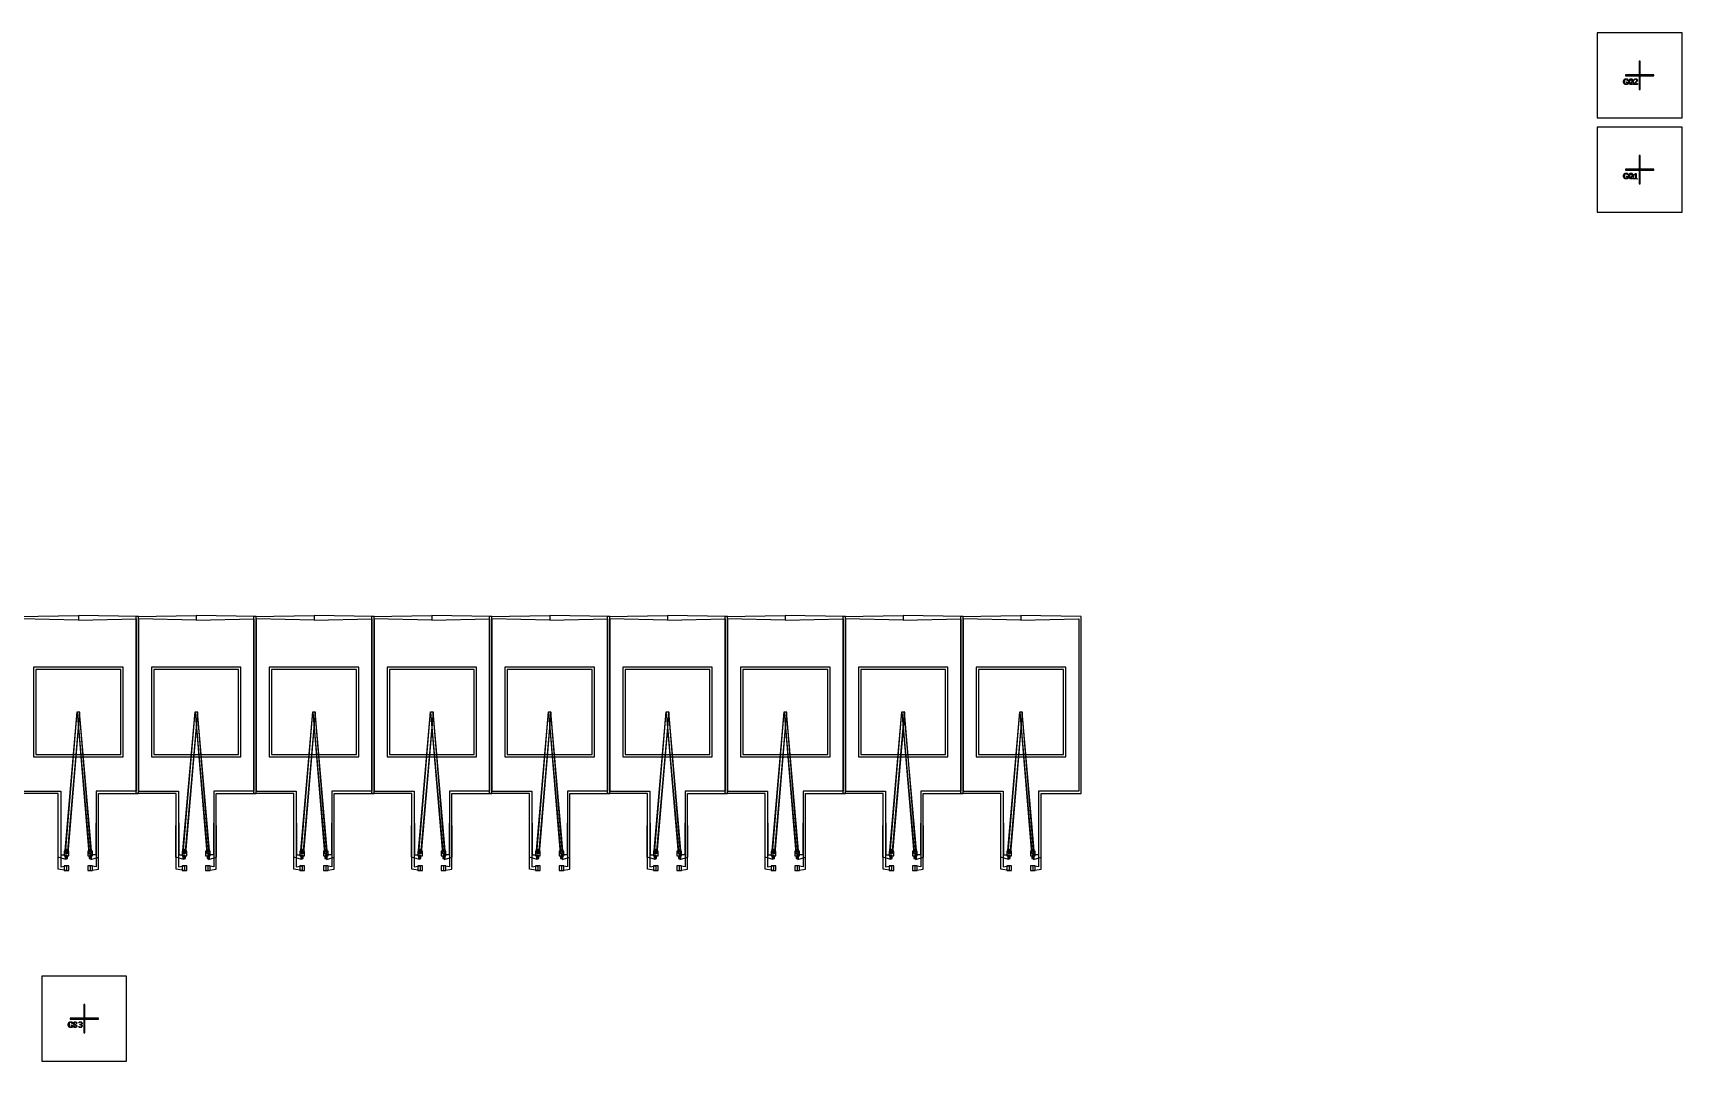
# Model space of a CAD drawing. Extents: x -3590 to 3590, y -2090 to 2775.
# Drawn here: x 91 to 3590, y -2090 to 90 of the extents above; entities that cross this region are included whole.
import ezdxf

# ---------------------------------------------------------------- set-up
doc = ezdxf.new("R2010")
doc.units = 0

msp = doc.modelspace()

# ---------------------------------------------------------------- linework, layer by layer
at = {"layer": 'M1_Neg'}
for points in [[(3470, -1), (3498, -1), (3498, 1), (3470, 1)], [(3502, 0.2), (3500.2, 0.2), (3500.2, 2), (3499.8, 2), (3499.8, 0.2), (3498, 0.2), (3498, -0.2), (3499.8, -0.2), (3499.8, -2), (3500.2, -2), (3500.2, -0.2), (3502, -0.2)], [(3499, 2), (3501, 2), (3501, 30), (3499, 30)], [(3502, -1), (3530, -1), (3530, 1), (3502, 1)], [(3465.7, -11.3), (3466.4, -10.6), (3466.4, -9.9), (3467.1, -9.2), (3467.1, -8.5), (3467.8, -7.8), (3468.5, -7.8), (3469.2, -7.1), (3469.9, -7.1), (3470.6, -7.1), (3471.3, -7.1), (3472, -7.1), (3472.7, -7.1), (3473.4, -7.1), (3474.1, -7.8), (3474.1, -8.5), (3474.8, -9.2), (3474.8, -9.9), (3474.8, -10.6), (3474.1, -10.6), (3473.4, -10.6), (3473.4, -9.9), (3473.4, -9.2), (3472.7, -8.5), (3472, -7.8), (3471.3, -7.8), (3470.6, -7.8), (3469.9, -8.5), (3469.2, -9.2), (3468.5, -9.9), (3467.8, -10.6), (3467.8, -11.3), (3467.8, -12), (3467.8, -12.7), (3467.8, -13.4), (3467.8, -14.1), (3467.8, -14.8), (3467.8, -15.5), (3468.5, -16.2), (3469.2, -16.9), (3469.9, -17.6), (3470.6, -18.3), (3471.3, -18.3), (3472, -18.3), (3472.7, -17.6), (3473.4, -16.9), (3473.4, -16.2), (3473.4, -15.5), (3472.7, -14.8), (3472, -14.1), (3471.3, -14.1), (3472, -14.1), (3472.7, -14.1), (3473.4, -14.1), (3474.1, -14.1), (3474.8, -14.1), (3474.8, -14.8), (3474.8, -15.5), (3474.8, -16.2), (3474.8, -16.9), (3474.8, -17.6), (3474.8, -18.3), (3474.8, -19), (3474.1, -18.3), (3473.4, -19), (3472.7, -19), (3472, -19), (3471.3, -19), (3470.6, -19), (3469.9, -19), (3469.2, -19), (3468.5, -18.3), (3467.8, -18.3), (3467.1, -17.6), (3467.1, -16.9), (3466.4, -16.2), (3466.4, -15.5), (3465.7, -14.8), (3465.7, -14.1), (3465.7, -13.4), (3465.7, -12.7), (3465.7, -12), (3465.7, -11.3)], [(3476.9, -10.6), (3477.6, -9.9), (3477.6, -9.2), (3478.3, -8.5), (3479, -7.8), (3479.7, -7.1), (3480.4, -7.1), (3481.1, -7.1), (3481.8, -7.1), (3482.5, -7.1), (3483.2, -7.1), (3483.9, -7.8), (3484.6, -8.5), (3485.3, -9.2), (3485.3, -9.9), (3486, -10.6), (3486, -11.3), (3486, -12), (3486, -12.7), (3486, -13.4), (3486, -14.1), (3486, -14.8), (3486, -15.5), (3485.3, -16.2), (3486, -16.9), (3486, -17.6), (3486, -18.3), (3486, -19), (3485.3, -19), (3485.3, -18.3), (3484.6, -17.6), (3483.9, -18.3), (3483.2, -19), (3482.5, -19), (3481.8, -19), (3481.1, -19), (3480.4, -19), (3479.7, -19), (3479, -18.3), (3478.3, -17.6), (3477.6, -16.9), (3477.6, -16.2), (3476.9, -15.5), (3476.9, -14.8), (3476.9, -14.1), (3476.9, -13.4), (3476.9, -12.7), (3476.9, -12), (3476.9, -11.3), (3476.9, -10.6)], [(3488.1, -9.2), (3488.8, -8.5), (3489.5, -7.8), (3490.2, -7.8), (3490.9, -7.1), (3491.6, -7.1), (3492.3, -7.1), (3493, -7.1), (3493.7, -7.1), (3494.4, -7.8), (3495.1, -8.5), (3495.8, -9.2), (3495.8, -9.9), (3495.8, -10.6), (3495.1, -11.3), (3495.1, -12), (3494.4, -12.7), (3493.7, -13.4), (3493, -14.1), (3492.3, -14.8), (3491.6, -15.5), (3490.9, -16.2), (3490.2, -16.9), (3489.5, -17.6), (3490.2, -18.3), (3490.9, -18.3), (3491.6, -18.3), (3492.3, -18.3), (3493, -18.3), (3493.7, -17.6), (3494.4, -16.9), (3495.1, -16.9), (3495.8, -16.9), (3495.8, -17.6), (3495.8, -18.3), (3495.8, -19), (3495.1, -19), (3494.4, -19), (3493.7, -19), (3493, -19), (3492.3, -19), (3491.6, -19), (3490.9, -19), (3490.2, -19), (3489.5, -19), (3488.8, -19), (3488.1, -19), (3488.1, -18.3), (3488.1, -17.6), (3488.8, -16.9), (3489.5, -16.2), (3490.2, -15.5), (3490.9, -14.8), (3491.6, -14.1), (3492.3, -13.4), (3493, -12.7), (3493.7, -12), (3494.4, -11.3), (3494.4, -10.6), (3494.4, -9.9), (3494.4, -9.2), (3493.7, -8.5), (3493, -7.8), (3492.3, -7.8), (3491.6, -7.8), (3490.9, -8.5), (3490.2, -8.5), (3489.5, -9.2), (3488.8, -9.9), (3488.1, -9.9), (3488.1, -9.2)], [(3499, -30), (3501, -30), (3501, -2), (3499, -2)], [(3499, -198), (3501, -198), (3501, -170), (3499, -170)], [(3465.7, -211.3), (3466.4, -210.6), (3466.4, -209.9), (3467.1, -209.2), (3467.1, -208.5), (3467.8, -207.8), (3468.5, -207.8), (3469.2, -207.1), (3469.9, -207.1), (3470.6, -207.1), (3471.3, -207.1), (3472, -207.1), (3472.7, -207.1), (3473.4, -207.1), (3474.1, -207.8), (3474.1, -208.5), (3474.8, -209.2), (3474.8, -209.9), (3474.8, -210.6), (3474.1, -210.6), (3473.4, -210.6), (3473.4, -209.9), (3473.4, -209.2), (3472.7, -208.5), (3472, -207.8), (3471.3, -207.8), (3470.6, -207.8), (3469.9, -208.5), (3469.2, -209.2), (3468.5, -209.9), (3467.8, -210.6), (3467.8, -211.3), (3467.8, -212), (3467.8, -212.7), (3467.8, -213.4), (3467.8, -214.1), (3467.8, -214.8), (3467.8, -215.5), (3468.5, -216.2), (3469.2, -216.9), (3469.9, -217.6), (3470.6, -218.3), (3471.3, -218.3), (3472, -218.3), (3472.7, -217.6), (3473.4, -216.9), (3473.4, -216.2), (3473.4, -215.5), (3472.7, -214.8), (3472, -214.1), (3471.3, -214.1), (3472, -214.1), (3472.7, -214.1), (3473.4, -214.1), (3474.1, -214.1), (3474.8, -214.1), (3474.8, -214.8), (3474.8, -215.5), (3474.8, -216.2), (3474.8, -216.9), (3474.8, -217.6), (3474.8, -218.3), (3474.8, -219), (3474.1, -218.3), (3473.4, -219), (3472.7, -219), (3472, -219), (3471.3, -219), (3470.6, -219), (3469.9, -219), (3469.2, -219), (3468.5, -218.3), (3467.8, -218.3), (3467.1, -217.6), (3467.1, -216.9), (3466.4, -216.2), (3466.4, -215.5), (3465.7, -214.8), (3465.7, -214.1), (3465.7, -213.4), (3465.7, -212.7), (3465.7, -212), (3465.7, -211.3)], [(3470, -201), (3498, -201), (3498, -199), (3470, -199)], [(3476.9, -210.6), (3477.6, -209.9), (3477.6, -209.2), (3478.3, -208.5), (3479, -207.8), (3479.7, -207.1), (3480.4, -207.1), (3481.1, -207.1), (3481.8, -207.1), (3482.5, -207.1), (3483.2, -207.1), (3483.9, -207.8), (3484.6, -208.5), (3485.3, -209.2), (3485.3, -209.9), (3486, -210.6), (3486, -211.3), (3486, -212), (3486, -212.7), (3486, -213.4), (3486, -214.1), (3486, -214.8), (3486, -215.5), (3485.3, -216.2), (3486, -216.9), (3486, -217.6), (3486, -218.3), (3486, -219), (3485.3, -219), (3485.3, -218.3), (3484.6, -217.6), (3483.9, -218.3), (3483.2, -219), (3482.5, -219), (3481.8, -219), (3481.1, -219), (3480.4, -219), (3479.7, -219), (3479, -218.3), (3478.3, -217.6), (3477.6, -216.9), (3477.6, -216.2), (3476.9, -215.5), (3476.9, -214.8), (3476.9, -214.1), (3476.9, -213.4), (3476.9, -212.7), (3476.9, -212), (3476.9, -211.3), (3476.9, -210.6)], [(3488.1, -219), (3488.8, -219), (3489.5, -218.3), (3490.2, -218.3), (3490.9, -217.6), (3491.6, -216.9), (3491.6, -216.2), (3491.6, -215.5), (3491.6, -214.8), (3491.6, -214.1), (3491.6, -213.4), (3491.6, -212.7), (3491.6, -212), (3491.6, -211.3), (3490.9, -210.6), (3490.2, -210.6), (3489.5, -210.6), (3488.8, -210.6), (3489.5, -209.9), (3490.2, -209.2), (3490.9, -208.5), (3491.6, -207.8), (3492.3, -207.8), (3493, -207.8), (3493, -208.5), (3493, -209.2), (3493, -209.9), (3493, -210.6), (3493, -211.3), (3493, -212), (3493, -212.7), (3493, -213.4), (3493, -214.1), (3493, -214.8), (3493, -215.5), (3493, -216.2), (3493, -216.9), (3493, -217.6), (3493.7, -218.3), (3494.4, -218.3), (3495.1, -219), (3495.8, -219), (3495.1, -219), (3494.4, -219), (3493.7, -219), (3493, -219), (3492.3, -219), (3491.6, -219), (3490.9, -219), (3490.2, -219), (3489.5, -219), (3488.8, -219), (3488.1, -219)], [(3502, -199.8), (3500.2, -199.8), (3500.2, -198), (3499.8, -198), (3499.8, -199.8), (3498, -199.8), (3498, -200.2), (3499.8, -200.2), (3499.8, -202), (3500.2, -202), (3500.2, -200.2), (3502, -200.2)], [(3499, -230), (3501, -230), (3501, -202), (3499, -202)], [(3502, -201), (3530, -201), (3530, -199), (3502, -199)], [(199, -1998), (201, -1998), (201, -1970), (199, -1970)], [(165.7, -2011.3), (166.4, -2010.6), (166.4, -2009.9), (167.1, -2009.2), (167.1, -2008.5), (167.8, -2007.8), (168.5, -2007.8), (169.2, -2007.1), (169.9, -2007.1), (170.6, -2007.1), (171.3, -2007.1), (172, -2007.1), (172.7, -2007.1), (173.4, -2007.1), (174.1, -2007.8), (174.1, -2008.5), (174.8, -2009.2), (174.8, -2009.9), (174.8, -2010.6), (174.1, -2010.6), (173.4, -2010.6), (173.4, -2009.9), (173.4, -2009.2), (172.7, -2008.5), (172, -2007.8), (171.3, -2007.8), (170.6, -2007.8), (169.9, -2008.5), (169.2, -2009.2), (168.5, -2009.9), (167.8, -2010.6), (167.8, -2011.3), (167.8, -2012), (167.8, -2012.7), (167.8, -2013.4), (167.8, -2014.1), (167.8, -2014.8), (167.8, -2015.5), (168.5, -2016.2), (169.2, -2016.9), (169.9, -2017.6), (170.6, -2018.3), (171.3, -2018.3), (172, -2018.3), (172.7, -2017.6), (173.4, -2016.9), (173.4, -2016.2), (173.4, -2015.5), (172.7, -2014.8), (172, -2014.1), (171.3, -2014.1), (172, -2014.1), (172.7, -2014.1), (173.4, -2014.1), (174.1, -2014.1), (174.8, -2014.1), (174.8, -2014.8), (174.8, -2015.5), (174.8, -2016.2), (174.8, -2016.9), (174.8, -2017.6), (174.8, -2018.3), (174.8, -2019), (174.1, -2018.3), (173.4, -2019), (172.7, -2019), (172, -2019), (171.3, -2019), (170.6, -2019), (169.9, -2019), (169.2, -2019), (168.5, -2018.3), (167.8, -2018.3), (167.1, -2017.6), (167.1, -2016.9), (166.4, -2016.2), (166.4, -2015.5), (165.7, -2014.8), (165.7, -2014.1), (165.7, -2013.4), (165.7, -2012.7), (165.7, -2012), (165.7, -2011.3)], [(170, -2001), (198, -2001), (198, -1999), (170, -1999)], [(176.9, -2009.2), (177.6, -2008.5), (177.6, -2007.8), (178.3, -2007.8), (179, -2007.1), (179.7, -2007.1), (180.4, -2007.1), (181.1, -2007.1), (181.8, -2007.1), (182.5, -2007.1), (183.2, -2007.8), (183.9, -2007.8), (183.9, -2008.5), (184.6, -2009.2), (184.6, -2009.9), (183.9, -2010.6), (183.2, -2010.6), (183.2, -2009.9), (183.2, -2009.2), (182.5, -2008.5), (181.8, -2007.8), (181.1, -2007.8), (180.4, -2007.8), (179.7, -2007.8), (179, -2008.5), (178.3, -2009.2), (178.3, -2009.9), (178.3, -2010.6), (178.3, -2011.3), (179, -2012), (179.7, -2012.7), (180.4, -2012.7), (181.1, -2012.7), (181.8, -2012.7), (182.5, -2013.4), (183.2, -2013.4), (183.9, -2014.1), (183.9, -2014.8), (184.6, -2015.5), (184.6, -2016.2), (184.6, -2016.9), (183.9, -2017.6), (183.9, -2018.3), (183.2, -2018.3), (182.5, -2019), (181.8, -2019), (181.1, -2019), (180.4, -2019), (179.7, -2019), (179, -2019), (178.3, -2018.3), (177.6, -2018.3), (177.6, -2017.6), (176.9, -2016.9), (176.9, -2016.2), (177.6, -2015.5), (178.3, -2015.5), (178.3, -2016.2), (178.3, -2016.9), (179, -2017.6), (179.7, -2018.3), (180.4, -2018.3), (181.1, -2018.3), (181.8, -2018.3), (182.5, -2017.6), (183.2, -2016.9), (183.2, -2016.2), (183.2, -2015.5), (183.2, -2014.8), (182.5, -2014.1), (181.8, -2014.1), (181.1, -2013.4), (180.4, -2013.4), (179.7, -2013.4), (179, -2013.4), (178.3, -2013.4), (177.6, -2012.7), (176.9, -2012), (176.9, -2011.3), (176.9, -2010.6), (176.9, -2009.9), (176.9, -2009.2)], [(188.1, -2009.2), (188.8, -2008.5), (189.5, -2007.8), (190.2, -2007.1), (190.9, -2007.1), (191.6, -2007.1), (192.3, -2007.1), (193, -2007.1), (193.7, -2007.1), (194.4, -2007.8), (195.1, -2008.5), (195.1, -2009.2), (195.8, -2009.9), (195.8, -2010.6), (195.8, -2011.3), (195.1, -2012), (194.4, -2012.7), (194.4, -2013.4), (195.1, -2014.1), (195.8, -2014.8), (195.8, -2015.5), (195.8, -2016.2), (195.1, -2016.9), (195.1, -2017.6), (194.4, -2018.3), (193.7, -2019), (193, -2019), (192.3, -2019), (191.6, -2019), (190.9, -2019), (190.2, -2019), (189.5, -2018.3), (188.8, -2017.6), (188.1, -2016.9), (188.8, -2016.9), (189.5, -2016.9), (190.2, -2017.6), (190.9, -2018.3), (191.6, -2018.3), (192.3, -2018.3), (193, -2018.3), (193.7, -2017.6), (193.7, -2016.9), (194.4, -2016.2), (194.4, -2015.5), (194.4, -2014.8), (193.7, -2014.1), (193, -2013.4), (192.3, -2013.4), (191.6, -2013.4), (190.9, -2013.4), (190.9, -2012.7), (191.6, -2012.7), (192.3, -2012.7), (193, -2012.7), (193.7, -2012), (194.4, -2011.3), (194.4, -2010.6), (194.4, -2009.9), (193.7, -2009.2), (193.7, -2008.5), (193, -2007.8), (192.3, -2007.8), (191.6, -2007.8), (190.9, -2007.8), (190.2, -2008.5), (189.5, -2009.2), (188.8, -2009.2), (188.1, -2009.2)], [(202, -1999.8), (200.2, -1999.8), (200.2, -1998), (199.8, -1998), (199.8, -1999.8), (198, -1999.8), (198, -2000.2), (199.8, -2000.2), (199.8, -2002), (200.2, -2002), (200.2, -2000.2), (202, -2000.2)], [(199, -2030), (201, -2030), (201, -2002), (199, -2002)], [(202, -2001), (230, -2001), (230, -1999), (202, -1999)]]:
    msp.add_lwpolyline(points, close=True, dxfattribs=at)
at = {"layer": 'M1_Pos'}
for points in [[(3479, -11.3), (3479.7, -11.3), (3479.7, -10.6), (3479.7, -9.9), (3480.4, -9.9), (3480.4, -9.2), (3481.1, -9.2), (3481.1, -8.5), (3481.8, -8.5), (3481.8, -9.2), (3482.5, -9.2), (3482.5, -9.9), (3483.2, -9.9), (3483.2, -10.6), (3483.2, -11.3), (3483.9, -11.3), (3483.9, -12), (3483.9, -12.7), (3483.9, -13.4), (3483.9, -14.1), (3483.9, -14.8), (3483.9, -14.1), (3483.2, -14.1), (3482.5, -14.1), (3481.8, -14.1), (3481.8, -14.8), (3481.8, -15.5), (3481.8, -16.2), (3481.8, -16.9), (3482.5, -16.9), (3481.8, -16.9), (3481.8, -17.6), (3481.1, -17.6), (3481.1, -16.9), (3480.4, -16.9), (3480.4, -16.2), (3479.7, -16.2), (3479.7, -15.5), (3479.7, -14.8), (3479, -14.8), (3479, -14.1), (3479, -13.4), (3479, -12.7), (3479, -12), (3479, -11.3)], [(3479, -211.3), (3479.7, -211.3), (3479.7, -210.6), (3479.7, -209.9), (3480.4, -209.9), (3480.4, -209.2), (3481.1, -209.2), (3481.1, -208.5), (3481.8, -208.5), (3481.8, -209.2), (3482.5, -209.2), (3482.5, -209.9), (3483.2, -209.9), (3483.2, -210.6), (3483.2, -211.3), (3483.9, -211.3), (3483.9, -212), (3483.9, -212.7), (3483.9, -213.4), (3483.9, -214.1), (3483.9, -214.8), (3483.9, -214.1), (3483.2, -214.1), (3482.5, -214.1), (3481.8, -214.1), (3481.8, -214.8), (3481.8, -215.5), (3481.8, -216.2), (3481.8, -216.9), (3482.5, -216.9), (3481.8, -216.9), (3481.8, -217.6), (3481.1, -217.6), (3481.1, -216.9), (3480.4, -216.9), (3480.4, -216.2), (3479.7, -216.2), (3479.7, -215.5), (3479.7, -214.8), (3479, -214.8), (3479, -214.1), (3479, -213.4), (3479, -212.7), (3479, -212), (3479, -211.3)]]:
    msp.add_lwpolyline(points, close=True, dxfattribs=at)
at = {"layer": 'M2_Neg'}
for points in [[(3410, -90), (3590, -90), (3590, 90), (3410, 90)], [(3410, -290), (3590, -290), (3590, -110), (3410, -110)], [(110, -2090), (290, -2090), (290, -1910), (110, -1910)]]:
    msp.add_lwpolyline(points, close=True, dxfattribs=at)
at = {"layer": 'M2_undercutMsk'}
for points in [[(277.5, -1260), (97.5, -1260), (97.5, -1440), (277.5, -1440)], [(277.5, -1260), (97.5, -1260), (97.5, -1440), (277.5, -1440)], [(97.5, -1440), (277.5, -1440), (277.5, -1260), (97.5, -1260)], [(97.5, -1440), (277.5, -1440), (277.5, -1260), (97.5, -1260)], [(527.5, -1260), (347.5, -1260), (347.5, -1440), (527.5, -1440)], [(527.5, -1260), (347.5, -1260), (347.5, -1440), (527.5, -1440)], [(347.5, -1440), (527.5, -1440), (527.5, -1260), (347.5, -1260)], [(347.5, -1440), (527.5, -1440), (527.5, -1260), (347.5, -1260)], [(777.5, -1260), (597.5, -1260), (597.5, -1440), (777.5, -1440)], [(777.5, -1260), (597.5, -1260), (597.5, -1440), (777.5, -1440)], [(597.5, -1440), (777.5, -1440), (777.5, -1260), (597.5, -1260)], [(597.5, -1440), (777.5, -1440), (777.5, -1260), (597.5, -1260)], [(1027.5, -1260), (847.5, -1260), (847.5, -1440), (1027.5, -1440)], [(1027.5, -1260), (847.5, -1260), (847.5, -1440), (1027.5, -1440)], [(847.5, -1440), (1027.5, -1440), (1027.5, -1260), (847.5, -1260)], [(847.5, -1440), (1027.5, -1440), (1027.5, -1260), (847.5, -1260)], [(1277.5, -1260), (1097.5, -1260), (1097.5, -1440), (1277.5, -1440)], [(1277.5, -1260), (1097.5, -1260), (1097.5, -1440), (1277.5, -1440)], [(1097.5, -1440), (1277.5, -1440), (1277.5, -1260), (1097.5, -1260)], [(1097.5, -1440), (1277.5, -1440), (1277.5, -1260), (1097.5, -1260)], [(1527.5, -1260), (1347.5, -1260), (1347.5, -1440), (1527.5, -1440)], [(1527.5, -1260), (1347.5, -1260), (1347.5, -1440), (1527.5, -1440)], [(1347.5, -1440), (1527.5, -1440), (1527.5, -1260), (1347.5, -1260)], [(1347.5, -1440), (1527.5, -1440), (1527.5, -1260), (1347.5, -1260)], [(1777.5, -1260), (1597.5, -1260), (1597.5, -1440), (1777.5, -1440)], [(1777.5, -1260), (1597.5, -1260), (1597.5, -1440), (1777.5, -1440)], [(1597.5, -1440), (1777.5, -1440), (1777.5, -1260), (1597.5, -1260)], [(1597.5, -1440), (1777.5, -1440), (1777.5, -1260), (1597.5, -1260)], [(2027.5, -1260), (1847.5, -1260), (1847.5, -1440), (2027.5, -1440)], [(2027.5, -1260), (1847.5, -1260), (1847.5, -1440), (2027.5, -1440)], [(1847.5, -1440), (2027.5, -1440), (2027.5, -1260), (1847.5, -1260)], [(1847.5, -1440), (2027.5, -1440), (2027.5, -1260), (1847.5, -1260)], [(2277.5, -1260), (2097.5, -1260), (2097.5, -1440), (2277.5, -1440)], [(2277.5, -1260), (2097.5, -1260), (2097.5, -1440), (2277.5, -1440)], [(2097.5, -1440), (2277.5, -1440), (2277.5, -1260), (2097.5, -1260)], [(2097.5, -1440), (2277.5, -1440), (2277.5, -1260), (2097.5, -1260)]]:
    msp.add_lwpolyline(points, close=True, dxfattribs=at)
at = {"layer": 'metal1_BB'}
for points in [[(162.5, -1686), (145, -1683.5), (145, -1522.5), (60, -1522.5), (60, -1147.5), (187.5, -1145), (187.5, -1155), (65, -1152.5), (65, -1517.5), (150, -1517.5), (150, -1678.5), (162.5, -1676), (162.5, -1686)], [(212.5, -1686), (230, -1683.5), (230, -1522.5), (315, -1522.5), (315, -1147.5), (187.5, -1145), (187.5, -1155), (310, -1152.5), (310, -1517.5), (225, -1517.5), (225, -1678.5), (212.5, -1676), (212.5, -1686)], [(412.5, -1686), (395, -1683.5), (395, -1522.5), (310, -1522.5), (310, -1147.5), (437.5, -1145), (437.5, -1155), (315, -1152.5), (315, -1517.5), (400, -1517.5), (400, -1678.5), (412.5, -1676), (412.5, -1686)], [(462.5, -1686), (480, -1683.5), (480, -1522.5), (565, -1522.5), (565, -1147.5), (437.5, -1145), (437.5, -1155), (560, -1152.5), (560, -1517.5), (475, -1517.5), (475, -1678.5), (462.5, -1676), (462.5, -1686)], [(662.5, -1686), (645, -1683.5), (645, -1522.5), (560, -1522.5), (560, -1147.5), (687.5, -1145), (687.5, -1155), (565, -1152.5), (565, -1517.5), (650, -1517.5), (650, -1678.5), (662.5, -1676), (662.5, -1686)], [(712.5, -1686), (730, -1683.5), (730, -1522.5), (815, -1522.5), (815, -1147.5), (687.5, -1145), (687.5, -1155), (810, -1152.5), (810, -1517.5), (725, -1517.5), (725, -1678.5), (712.5, -1676), (712.5, -1686)], [(912.5, -1686), (895, -1683.5), (895, -1522.5), (810, -1522.5), (810, -1147.5), (937.5, -1145), (937.5, -1155), (815, -1152.5), (815, -1517.5), (900, -1517.5), (900, -1678.5), (912.5, -1676), (912.5, -1686)], [(962.5, -1686), (980, -1683.5), (980, -1522.5), (1065, -1522.5), (1065, -1147.5), (937.5, -1145), (937.5, -1155), (1060, -1152.5), (1060, -1517.5), (975, -1517.5), (975, -1678.5), (962.5, -1676), (962.5, -1686)], [(1162.5, -1686), (1145, -1683.5), (1145, -1522.5), (1060, -1522.5), (1060, -1147.5), (1187.5, -1145), (1187.5, -1155), (1065, -1152.5), (1065, -1517.5), (1150, -1517.5), (1150, -1678.5), (1162.5, -1676), (1162.5, -1686)], [(1212.5, -1686), (1230, -1683.5), (1230, -1522.5), (1315, -1522.5), (1315, -1147.5), (1187.5, -1145), (1187.5, -1155), (1310, -1152.5), (1310, -1517.5), (1225, -1517.5), (1225, -1678.5), (1212.5, -1676), (1212.5, -1686)], [(1412.5, -1686), (1395, -1683.5), (1395, -1522.5), (1310, -1522.5), (1310, -1147.5), (1437.5, -1145), (1437.5, -1155), (1315, -1152.5), (1315, -1517.5), (1400, -1517.5), (1400, -1678.5), (1412.5, -1676), (1412.5, -1686)], [(1462.5, -1686), (1480, -1683.5), (1480, -1522.5), (1565, -1522.5), (1565, -1147.5), (1437.5, -1145), (1437.5, -1155), (1560, -1152.5), (1560, -1517.5), (1475, -1517.5), (1475, -1678.5), (1462.5, -1676), (1462.5, -1686)], [(1662.5, -1686), (1645, -1683.5), (1645, -1522.5), (1560, -1522.5), (1560, -1147.5), (1687.5, -1145), (1687.5, -1155), (1565, -1152.5), (1565, -1517.5), (1650, -1517.5), (1650, -1678.5), (1662.5, -1676), (1662.5, -1686)], [(1712.5, -1686), (1730, -1683.5), (1730, -1522.5), (1815, -1522.5), (1815, -1147.5), (1687.5, -1145), (1687.5, -1155), (1810, -1152.5), (1810, -1517.5), (1725, -1517.5), (1725, -1678.5), (1712.5, -1676), (1712.5, -1686)], [(1912.5, -1686), (1895, -1683.5), (1895, -1522.5), (1810, -1522.5), (1810, -1147.5), (1937.5, -1145), (1937.5, -1155), (1815, -1152.5), (1815, -1517.5), (1900, -1517.5), (1900, -1678.5), (1912.5, -1676), (1912.5, -1686)], [(1962.5, -1686), (1980, -1683.5), (1980, -1522.5), (2065, -1522.5), (2065, -1147.5), (1937.5, -1145), (1937.5, -1155), (2060, -1152.5), (2060, -1517.5), (1975, -1517.5), (1975, -1678.5), (1962.5, -1676), (1962.5, -1686)], [(2162.5, -1686), (2145, -1683.5), (2145, -1522.5), (2060, -1522.5), (2060, -1147.5), (2187.5, -1145), (2187.5, -1155), (2065, -1152.5), (2065, -1517.5), (2150, -1517.5), (2150, -1678.5), (2162.5, -1676), (2162.5, -1686)], [(2212.5, -1686), (2230, -1683.5), (2230, -1522.5), (2315, -1522.5), (2315, -1147.5), (2187.5, -1145), (2187.5, -1155), (2310, -1152.5), (2310, -1517.5), (2225, -1517.5), (2225, -1678.5), (2212.5, -1676), (2212.5, -1686)], [(282.5, -1255), (92.5, -1255), (92.5, -1445), (282.5, -1445)], [(92.5, -1445), (282.5, -1445), (282.5, -1255), (92.5, -1255)], [(532.5, -1255), (342.5, -1255), (342.5, -1445), (532.5, -1445)], [(342.5, -1445), (532.5, -1445), (532.5, -1255), (342.5, -1255)], [(782.5, -1255), (592.5, -1255), (592.5, -1445), (782.5, -1445)], [(592.5, -1445), (782.5, -1445), (782.5, -1255), (592.5, -1255)], [(1032.5, -1255), (842.5, -1255), (842.5, -1445), (1032.5, -1445)], [(842.5, -1445), (1032.5, -1445), (1032.5, -1255), (842.5, -1255)], [(1282.5, -1255), (1092.5, -1255), (1092.5, -1445), (1282.5, -1445)], [(1092.5, -1445), (1282.5, -1445), (1282.5, -1255), (1092.5, -1255)], [(1532.5, -1255), (1342.5, -1255), (1342.5, -1445), (1532.5, -1445)], [(1342.5, -1445), (1532.5, -1445), (1532.5, -1255), (1342.5, -1255)], [(1782.5, -1255), (1592.5, -1255), (1592.5, -1445), (1782.5, -1445)], [(1592.5, -1445), (1782.5, -1445), (1782.5, -1255), (1592.5, -1255)], [(2032.5, -1255), (1842.5, -1255), (1842.5, -1445), (2032.5, -1445)], [(1842.5, -1445), (2032.5, -1445), (2032.5, -1255), (1842.5, -1255)], [(2282.5, -1255), (2092.5, -1255), (2092.5, -1445), (2282.5, -1445)], [(2092.5, -1445), (2282.5, -1445), (2282.5, -1255), (2092.5, -1255)], [(160.0086, -1649.7924), (185.0086, -1349.7924), (189.9914, -1350.2076), (164.9914, -1650.2076), (160.0086, -1649.7924)], [(214.9914, -1649.7924), (189.9914, -1349.7924), (185.0086, -1350.2076), (210.0086, -1650.2076), (214.9914, -1649.7924)], [(410.0086, -1649.7924), (435.0086, -1349.7924), (439.9914, -1350.2076), (414.9914, -1650.2076), (410.0086, -1649.7924)], [(464.9914, -1649.7924), (439.9914, -1349.7924), (435.0086, -1350.2076), (460.0086, -1650.2076), (464.9914, -1649.7924)], [(660.0086, -1649.7924), (685.0086, -1349.7924), (689.9914, -1350.2076), (664.9914, -1650.2076), (660.0086, -1649.7924)], [(714.9914, -1649.7924), (689.9914, -1349.7924), (685.0086, -1350.2076), (710.0086, -1650.2076), (714.9914, -1649.7924)], [(910.0086, -1649.7924), (935.0086, -1349.7924), (939.9914, -1350.2076), (914.9914, -1650.2076), (910.0086, -1649.7924)], [(964.9914, -1649.7924), (939.9914, -1349.7924), (935.0086, -1350.2076), (960.0086, -1650.2076), (964.9914, -1649.7924)], [(1160.0086, -1649.7924), (1185.0086, -1349.7924), (1189.9914, -1350.2076), (1164.9914, -1650.2076), (1160.0086, -1649.7924)], [(1214.9914, -1649.7924), (1189.9914, -1349.7924), (1185.0086, -1350.2076), (1210.0086, -1650.2076), (1214.9914, -1649.7924)], [(1410.0086, -1649.7924), (1435.0086, -1349.7924), (1439.9914, -1350.2076), (1414.9914, -1650.2076), (1410.0086, -1649.7924)], [(1464.9914, -1649.7924), (1439.9914, -1349.7924), (1435.0086, -1350.2076), (1460.0086, -1650.2076), (1464.9914, -1649.7924)], [(1660.0086, -1649.7924), (1685.0086, -1349.7924), (1689.9914, -1350.2076), (1664.9914, -1650.2076), (1660.0086, -1649.7924)], [(1714.9914, -1649.7924), (1689.9914, -1349.7924), (1685.0086, -1350.2076), (1710.0086, -1650.2076), (1714.9914, -1649.7924)], [(1910.0086, -1649.7924), (1935.0086, -1349.7924), (1939.9914, -1350.2076), (1914.9914, -1650.2076), (1910.0086, -1649.7924)], [(1964.9914, -1649.7924), (1939.9914, -1349.7924), (1935.0086, -1350.2076), (1960.0086, -1650.2076), (1964.9914, -1649.7924)], [(2160.0086, -1649.7924), (2185.0086, -1349.7924), (2189.9914, -1350.2076), (2164.9914, -1650.2076), (2160.0086, -1649.7924)], [(2214.9914, -1649.7924), (2189.9914, -1349.7924), (2185.0086, -1350.2076), (2210.0086, -1650.2076), (2214.9914, -1649.7924)], [(167.5, -1645), (157.5, -1645), (157.5, -1655), (167.5, -1655)], [(167.5, -1676), (157.5, -1676), (157.5, -1686), (167.5, -1686)], [(207.5, -1655), (217.5, -1655), (217.5, -1645), (207.5, -1645)], [(207.5, -1686), (217.5, -1686), (217.5, -1676), (207.5, -1676)], [(417.5, -1645), (407.5, -1645), (407.5, -1655), (417.5, -1655)], [(417.5, -1676), (407.5, -1676), (407.5, -1686), (417.5, -1686)], [(457.5, -1655), (467.5, -1655), (467.5, -1645), (457.5, -1645)], [(457.5, -1686), (467.5, -1686), (467.5, -1676), (457.5, -1676)], [(667.5, -1645), (657.5, -1645), (657.5, -1655), (667.5, -1655)], [(667.5, -1676), (657.5, -1676), (657.5, -1686), (667.5, -1686)], [(707.5, -1655), (717.5, -1655), (717.5, -1645), (707.5, -1645)], [(707.5, -1686), (717.5, -1686), (717.5, -1676), (707.5, -1676)], [(917.5, -1645), (907.5, -1645), (907.5, -1655), (917.5, -1655)], [(917.5, -1676), (907.5, -1676), (907.5, -1686), (917.5, -1686)], [(957.5, -1655), (967.5, -1655), (967.5, -1645), (957.5, -1645)], [(957.5, -1686), (967.5, -1686), (967.5, -1676), (957.5, -1676)], [(1167.5, -1645), (1157.5, -1645), (1157.5, -1655), (1167.5, -1655)], [(1167.5, -1676), (1157.5, -1676), (1157.5, -1686), (1167.5, -1686)], [(1207.5, -1655), (1217.5, -1655), (1217.5, -1645), (1207.5, -1645)], [(1207.5, -1686), (1217.5, -1686), (1217.5, -1676), (1207.5, -1676)], [(1417.5, -1645), (1407.5, -1645), (1407.5, -1655), (1417.5, -1655)], [(1417.5, -1676), (1407.5, -1676), (1407.5, -1686), (1417.5, -1686)], [(1457.5, -1655), (1467.5, -1655), (1467.5, -1645), (1457.5, -1645)], [(1457.5, -1686), (1467.5, -1686), (1467.5, -1676), (1457.5, -1676)], [(1667.5, -1645), (1657.5, -1645), (1657.5, -1655), (1667.5, -1655)], [(1667.5, -1676), (1657.5, -1676), (1657.5, -1686), (1667.5, -1686)], [(1707.5, -1655), (1717.5, -1655), (1717.5, -1645), (1707.5, -1645)], [(1707.5, -1686), (1717.5, -1686), (1717.5, -1676), (1707.5, -1676)], [(1917.5, -1645), (1907.5, -1645), (1907.5, -1655), (1917.5, -1655)], [(1917.5, -1676), (1907.5, -1676), (1907.5, -1686), (1917.5, -1686)], [(1957.5, -1655), (1967.5, -1655), (1967.5, -1645), (1957.5, -1645)], [(1957.5, -1686), (1967.5, -1686), (1967.5, -1676), (1957.5, -1676)], [(2167.5, -1645), (2157.5, -1645), (2157.5, -1655), (2167.5, -1655)], [(2167.5, -1676), (2157.5, -1676), (2157.5, -1686), (2167.5, -1686)], [(2207.5, -1655), (2217.5, -1655), (2217.5, -1645), (2207.5, -1645)], [(2207.5, -1686), (2217.5, -1686), (2217.5, -1676), (2207.5, -1676)]]:
    msp.add_lwpolyline(points, close=True, dxfattribs=at)
at = {"layer": 'metal2_BB'}
for points in [[(161.1505, -1662.9273), (144.5752, -1657.9637), (145, -1522.5), (60, -1522.5), (60, -1147.5), (187.5, -1145), (187.5, -1155), (65, -1152.5), (65, -1517.5), (150, -1517.5), (150.4248, -1653.0363), (162.8495, -1653.0727), (161.1505, -1662.9273)], [(213.8495, -1662.9273), (230.4248, -1657.9637), (230, -1522.5), (315, -1522.5), (315, -1147.5), (187.5, -1145), (187.5, -1155), (310, -1152.5), (310, -1517.5), (225, -1517.5), (224.5752, -1653.0363), (212.1505, -1653.0727), (213.8495, -1662.9273)], [(411.1505, -1662.9273), (394.5752, -1657.9637), (395, -1522.5), (310, -1522.5), (310, -1147.5), (437.5, -1145), (437.5, -1155), (315, -1152.5), (315, -1517.5), (400, -1517.5), (400.4248, -1653.0363), (412.8495, -1653.0727), (411.1505, -1662.9273)], [(463.8495, -1662.9273), (480.4248, -1657.9637), (480, -1522.5), (565, -1522.5), (565, -1147.5), (437.5, -1145), (437.5, -1155), (560, -1152.5), (560, -1517.5), (475, -1517.5), (474.5752, -1653.0363), (462.1505, -1653.0727), (463.8495, -1662.9273)], [(661.1505, -1662.9273), (644.5752, -1657.9637), (645, -1522.5), (560, -1522.5), (560, -1147.5), (687.5, -1145), (687.5, -1155), (565, -1152.5), (565, -1517.5), (650, -1517.5), (650.4248, -1653.0363), (662.8495, -1653.0727), (661.1505, -1662.9273)], [(713.8495, -1662.9273), (730.4248, -1657.9637), (730, -1522.5), (815, -1522.5), (815, -1147.5), (687.5, -1145), (687.5, -1155), (810, -1152.5), (810, -1517.5), (725, -1517.5), (724.5752, -1653.0363), (712.1505, -1653.0727), (713.8495, -1662.9273)], [(911.1505, -1662.9273), (894.5752, -1657.9637), (895, -1522.5), (810, -1522.5), (810, -1147.5), (937.5, -1145), (937.5, -1155), (815, -1152.5), (815, -1517.5), (900, -1517.5), (900.4248, -1653.0363), (912.8495, -1653.0727), (911.1505, -1662.9273)], [(963.8495, -1662.9273), (980.4248, -1657.9637), (980, -1522.5), (1065, -1522.5), (1065, -1147.5), (937.5, -1145), (937.5, -1155), (1060, -1152.5), (1060, -1517.5), (975, -1517.5), (974.5752, -1653.0363), (962.1505, -1653.0727), (963.8495, -1662.9273)], [(1161.1505, -1662.9273), (1144.5752, -1657.9637), (1145, -1522.5), (1060, -1522.5), (1060, -1147.5), (1187.5, -1145), (1187.5, -1155), (1065, -1152.5), (1065, -1517.5), (1150, -1517.5), (1150.4248, -1653.0363), (1162.8495, -1653.0727), (1161.1505, -1662.9273)], [(1213.8495, -1662.9273), (1230.4248, -1657.9637), (1230, -1522.5), (1315, -1522.5), (1315, -1147.5), (1187.5, -1145), (1187.5, -1155), (1310, -1152.5), (1310, -1517.5), (1225, -1517.5), (1224.5752, -1653.0363), (1212.1505, -1653.0727), (1213.8495, -1662.9273)], [(1411.1505, -1662.9273), (1394.5752, -1657.9637), (1395, -1522.5), (1310, -1522.5), (1310, -1147.5), (1437.5, -1145), (1437.5, -1155), (1315, -1152.5), (1315, -1517.5), (1400, -1517.5), (1400.4248, -1653.0363), (1412.8495, -1653.0727), (1411.1505, -1662.9273)], [(1463.8495, -1662.9273), (1480.4248, -1657.9637), (1480, -1522.5), (1565, -1522.5), (1565, -1147.5), (1437.5, -1145), (1437.5, -1155), (1560, -1152.5), (1560, -1517.5), (1475, -1517.5), (1474.5752, -1653.0363), (1462.1505, -1653.0727), (1463.8495, -1662.9273)], [(1661.1505, -1662.9273), (1644.5752, -1657.9637), (1645, -1522.5), (1560, -1522.5), (1560, -1147.5), (1687.5, -1145), (1687.5, -1155), (1565, -1152.5), (1565, -1517.5), (1650, -1517.5), (1650.4248, -1653.0363), (1662.8495, -1653.0727), (1661.1505, -1662.9273)], [(1713.8495, -1662.9273), (1730.4248, -1657.9637), (1730, -1522.5), (1815, -1522.5), (1815, -1147.5), (1687.5, -1145), (1687.5, -1155), (1810, -1152.5), (1810, -1517.5), (1725, -1517.5), (1724.5752, -1653.0363), (1712.1505, -1653.0727), (1713.8495, -1662.9273)], [(1911.1505, -1662.9273), (1894.5752, -1657.9637), (1895, -1522.5), (1810, -1522.5), (1810, -1147.5), (1937.5, -1145), (1937.5, -1155), (1815, -1152.5), (1815, -1517.5), (1900, -1517.5), (1900.4248, -1653.0363), (1912.8495, -1653.0727), (1911.1505, -1662.9273)], [(1963.8495, -1662.9273), (1980.4248, -1657.9637), (1980, -1522.5), (2065, -1522.5), (2065, -1147.5), (1937.5, -1145), (1937.5, -1155), (2060, -1152.5), (2060, -1517.5), (1975, -1517.5), (1974.5752, -1653.0363), (1962.1505, -1653.0727), (1963.8495, -1662.9273)], [(2161.1505, -1662.9273), (2144.5752, -1657.9637), (2145, -1522.5), (2060, -1522.5), (2060, -1147.5), (2187.5, -1145), (2187.5, -1155), (2065, -1152.5), (2065, -1517.5), (2150, -1517.5), (2150.4248, -1653.0363), (2162.8495, -1653.0727), (2161.1505, -1662.9273)], [(2213.8495, -1662.9273), (2230.4248, -1657.9637), (2230, -1522.5), (2315, -1522.5), (2315, -1147.5), (2187.5, -1145), (2187.5, -1155), (2310, -1152.5), (2310, -1517.5), (2225, -1517.5), (2224.5752, -1653.0363), (2212.1505, -1653.0727), (2213.8495, -1662.9273)], [(282.5, -1255), (92.5, -1255), (92.5, -1445), (282.5, -1445)], [(92.5, -1445), (282.5, -1445), (282.5, -1255), (92.5, -1255)], [(532.5, -1255), (342.5, -1255), (342.5, -1445), (532.5, -1445)], [(342.5, -1445), (532.5, -1445), (532.5, -1255), (342.5, -1255)], [(782.5, -1255), (592.5, -1255), (592.5, -1445), (782.5, -1445)], [(592.5, -1445), (782.5, -1445), (782.5, -1255), (592.5, -1255)], [(1032.5, -1255), (842.5, -1255), (842.5, -1445), (1032.5, -1445)], [(842.5, -1445), (1032.5, -1445), (1032.5, -1255), (842.5, -1255)], [(1282.5, -1255), (1092.5, -1255), (1092.5, -1445), (1282.5, -1445)], [(1092.5, -1445), (1282.5, -1445), (1282.5, -1255), (1092.5, -1255)], [(1532.5, -1255), (1342.5, -1255), (1342.5, -1445), (1532.5, -1445)], [(1342.5, -1445), (1532.5, -1445), (1532.5, -1255), (1342.5, -1255)], [(1782.5, -1255), (1592.5, -1255), (1592.5, -1445), (1782.5, -1445)], [(1592.5, -1445), (1782.5, -1445), (1782.5, -1255), (1592.5, -1255)], [(2032.5, -1255), (1842.5, -1255), (1842.5, -1445), (2032.5, -1445)], [(1842.5, -1445), (2032.5, -1445), (2032.5, -1255), (1842.5, -1255)], [(2282.5, -1255), (2092.5, -1255), (2092.5, -1445), (2282.5, -1445)], [(2092.5, -1445), (2282.5, -1445), (2282.5, -1255), (2092.5, -1255)], [(159.5094, -1643.784), (185.0094, -1349.784), (189.9906, -1350.216), (164.4906, -1644.216), (159.5094, -1643.784)], [(215.4906, -1643.784), (189.9906, -1349.784), (185.0094, -1350.216), (210.5094, -1644.216), (215.4906, -1643.784)], [(409.5094, -1643.784), (435.0094, -1349.784), (439.9906, -1350.216), (414.4906, -1644.216), (409.5094, -1643.784)], [(465.4906, -1643.784), (439.9906, -1349.784), (435.0094, -1350.216), (460.5094, -1644.216), (465.4906, -1643.784)], [(659.5094, -1643.784), (685.0094, -1349.784), (689.9906, -1350.216), (664.4906, -1644.216), (659.5094, -1643.784)], [(715.4906, -1643.784), (689.9906, -1349.784), (685.0094, -1350.216), (710.5094, -1644.216), (715.4906, -1643.784)], [(909.5094, -1643.784), (935.0094, -1349.784), (939.9906, -1350.216), (914.4906, -1644.216), (909.5094, -1643.784)], [(965.4906, -1643.784), (939.9906, -1349.784), (935.0094, -1350.216), (960.5094, -1644.216), (965.4906, -1643.784)], [(1159.5094, -1643.784), (1185.0094, -1349.784), (1189.9906, -1350.216), (1164.4906, -1644.216), (1159.5094, -1643.784)], [(1215.4906, -1643.784), (1189.9906, -1349.784), (1185.0094, -1350.216), (1210.5094, -1644.216), (1215.4906, -1643.784)], [(1409.5094, -1643.784), (1435.0094, -1349.784), (1439.9906, -1350.216), (1414.4906, -1644.216), (1409.5094, -1643.784)], [(1465.4906, -1643.784), (1439.9906, -1349.784), (1435.0094, -1350.216), (1460.5094, -1644.216), (1465.4906, -1643.784)], [(1659.5094, -1643.784), (1685.0094, -1349.784), (1689.9906, -1350.216), (1664.4906, -1644.216), (1659.5094, -1643.784)], [(1715.4906, -1643.784), (1689.9906, -1349.784), (1685.0094, -1350.216), (1710.5094, -1644.216), (1715.4906, -1643.784)], [(1909.5094, -1643.784), (1935.0094, -1349.784), (1939.9906, -1350.216), (1914.4906, -1644.216), (1909.5094, -1643.784)], [(1965.4906, -1643.784), (1939.9906, -1349.784), (1935.0094, -1350.216), (1960.5094, -1644.216), (1965.4906, -1643.784)], [(2159.5094, -1643.784), (2185.0094, -1349.784), (2189.9906, -1350.216), (2164.4906, -1644.216), (2159.5094, -1643.784)], [(2215.4906, -1643.784), (2189.9906, -1349.784), (2185.0094, -1350.216), (2210.5094, -1644.216), (2215.4906, -1643.784)], [(164.5, -1641.5), (159.5, -1641.5), (159.5, -1646.5), (164.5, -1646.5)], [(210.5, -1646.5), (215.5, -1646.5), (215.5, -1641.5), (210.5, -1641.5)], [(414.5, -1641.5), (409.5, -1641.5), (409.5, -1646.5), (414.5, -1646.5)], [(460.5, -1646.5), (465.5, -1646.5), (465.5, -1641.5), (460.5, -1641.5)], [(664.5, -1641.5), (659.5, -1641.5), (659.5, -1646.5), (664.5, -1646.5)], [(710.5, -1646.5), (715.5, -1646.5), (715.5, -1641.5), (710.5, -1641.5)], [(914.5, -1641.5), (909.5, -1641.5), (909.5, -1646.5), (914.5, -1646.5)], [(960.5, -1646.5), (965.5, -1646.5), (965.5, -1641.5), (960.5, -1641.5)], [(1164.5, -1641.5), (1159.5, -1641.5), (1159.5, -1646.5), (1164.5, -1646.5)], [(1210.5, -1646.5), (1215.5, -1646.5), (1215.5, -1641.5), (1210.5, -1641.5)], [(1414.5, -1641.5), (1409.5, -1641.5), (1409.5, -1646.5), (1414.5, -1646.5)], [(1460.5, -1646.5), (1465.5, -1646.5), (1465.5, -1641.5), (1460.5, -1641.5)], [(1664.5, -1641.5), (1659.5, -1641.5), (1659.5, -1646.5), (1664.5, -1646.5)], [(1710.5, -1646.5), (1715.5, -1646.5), (1715.5, -1641.5), (1710.5, -1641.5)], [(1914.5, -1641.5), (1909.5, -1641.5), (1909.5, -1646.5), (1914.5, -1646.5)], [(1960.5, -1646.5), (1965.5, -1646.5), (1965.5, -1641.5), (1960.5, -1641.5)], [(2164.5, -1641.5), (2159.5, -1641.5), (2159.5, -1646.5), (2164.5, -1646.5)], [(2210.5, -1646.5), (2215.5, -1646.5), (2215.5, -1641.5), (2210.5, -1641.5)], [(164.5, -1655.5), (159.5, -1655.5), (159.5, -1660.5), (164.5, -1660.5)], [(210.5, -1660.5), (215.5, -1660.5), (215.5, -1655.5), (210.5, -1655.5)], [(414.5, -1655.5), (409.5, -1655.5), (409.5, -1660.5), (414.5, -1660.5)], [(460.5, -1660.5), (465.5, -1660.5), (465.5, -1655.5), (460.5, -1655.5)], [(664.5, -1655.5), (659.5, -1655.5), (659.5, -1660.5), (664.5, -1660.5)], [(710.5, -1660.5), (715.5, -1660.5), (715.5, -1655.5), (710.5, -1655.5)], [(914.5, -1655.5), (909.5, -1655.5), (909.5, -1660.5), (914.5, -1660.5)], [(960.5, -1660.5), (965.5, -1660.5), (965.5, -1655.5), (960.5, -1655.5)], [(1164.5, -1655.5), (1159.5, -1655.5), (1159.5, -1660.5), (1164.5, -1660.5)], [(1210.5, -1660.5), (1215.5, -1660.5), (1215.5, -1655.5), (1210.5, -1655.5)], [(1414.5, -1655.5), (1409.5, -1655.5), (1409.5, -1660.5), (1414.5, -1660.5)], [(1460.5, -1660.5), (1465.5, -1660.5), (1465.5, -1655.5), (1460.5, -1655.5)], [(1664.5, -1655.5), (1659.5, -1655.5), (1659.5, -1660.5), (1664.5, -1660.5)], [(1710.5, -1660.5), (1715.5, -1660.5), (1715.5, -1655.5), (1710.5, -1655.5)], [(1914.5, -1655.5), (1909.5, -1655.5), (1909.5, -1660.5), (1914.5, -1660.5)], [(1960.5, -1660.5), (1965.5, -1660.5), (1965.5, -1655.5), (1960.5, -1655.5)], [(2164.5, -1655.5), (2159.5, -1655.5), (2159.5, -1660.5), (2164.5, -1660.5)], [(2210.5, -1660.5), (2215.5, -1660.5), (2215.5, -1655.5), (2210.5, -1655.5)]]:
    msp.add_lwpolyline(points, close=True, dxfattribs=at)

doc.saveas('drawing.dxf')
